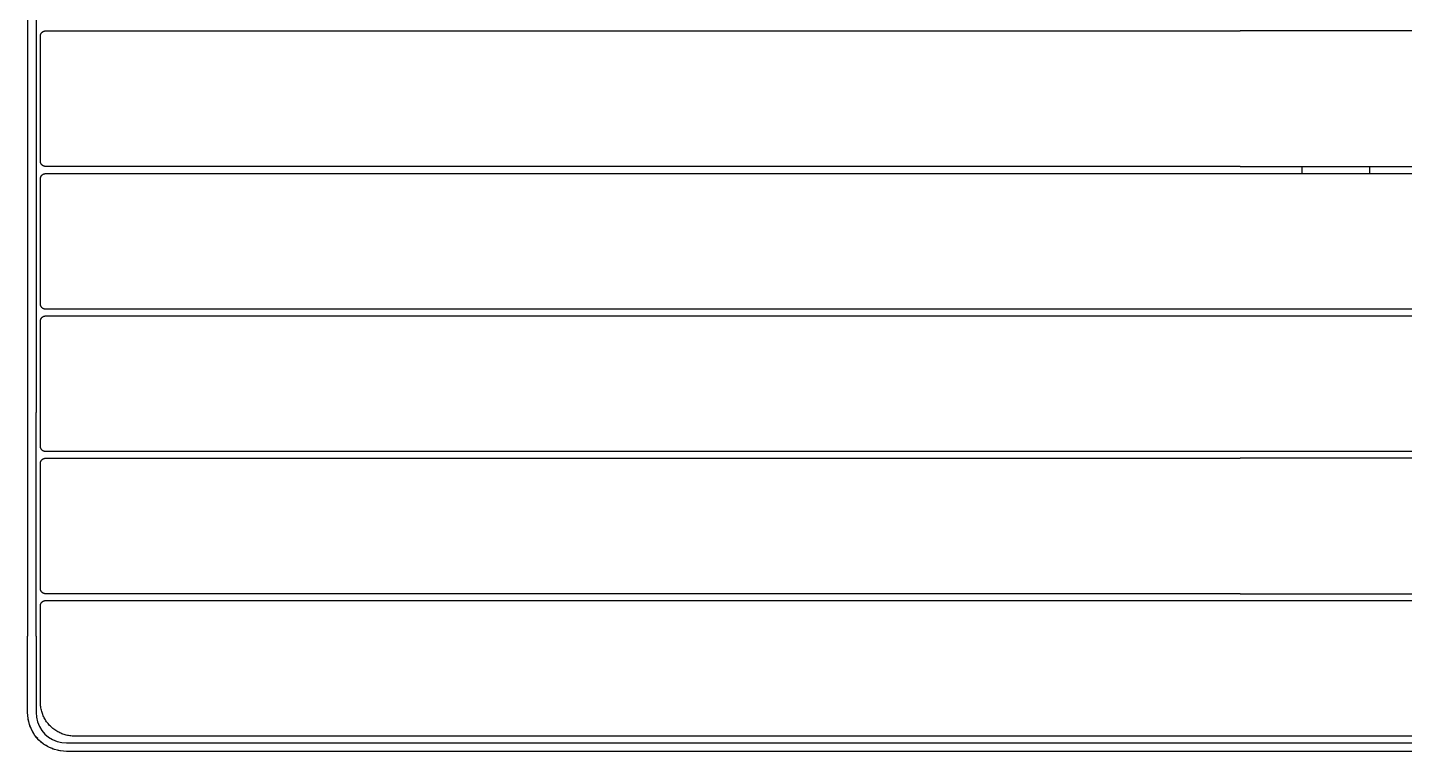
# Model space of a CAD drawing. Header units: millimetres. Extents: x 0 to 5466, y 0 to 3819.
# Drawn here: x 2779 to 3592, y 961 to 1388 of the extents above; entities that cross this region are included whole.
import ezdxf

# ---------------------------------------------------------------- set-up
doc = ezdxf.new("R2010")
doc.units = ezdxf.units.MM
doc.header["$MEASUREMENT"] = 0
doc.layers.add('Utwórz2D linie widoczne', color=7, linetype='Continuous', true_color=0x000000)

msp = doc.modelspace()

# ---------------------------------------------------------------- linework, layer by layer
at = {"layer": 'Utwórz2D linie widoczne'}
for p, q in [((2779.41, 1615.65, 3235.88), (2779.41, 1160.65, 3235.88)), ((2784.41, 1615.65, 3235.88), (2784.41, 1160.65, 3235.88)), ((2787.03, 1383.01, 3235.88), (2787.04, 1383.11, 3235.88)), ((2787.03, 1382.91, 3235.88), (2787.03, 1383.01, 3235.88)), ((2787.03, 1308.91, 3235.88), (2787.03, 1382.91, 3235.88)), ((2787.04, 1383.21, 3235.88), (2787.06, 1383.31, 3235.88)), ((2787.04, 1383.11, 3235.88), (2787.04, 1383.21, 3235.88)), ((2787.06, 1383.31, 3235.88), (2787.07, 1383.42, 3235.88)), ((2787.07, 1383.42, 3235.88), (2787.09, 1383.52, 3235.88)), ((2787.09, 1383.52, 3235.88), (2787.11, 1383.62, 3235.88)), ((2787.11, 1383.62, 3235.88), (2787.14, 1383.72, 3235.88)), ((2787.14, 1383.72, 3235.88), (2787.17, 1383.81, 3235.88)), ((2787.17, 1383.81, 3235.88), (2787.2, 1383.91, 3235.88)), ((2787.2, 1383.91, 3235.88), (2787.24, 1384.01, 3235.88)), ((2787.24, 1384.01, 3235.88), (2787.28, 1384.1, 3235.88)), ((2787.28, 1384.1, 3235.88), (2787.32, 1384.19, 3235.88)), ((2787.32, 1384.19, 3235.88), (2787.36, 1384.29, 3235.88)), ((2787.36, 1384.29, 3235.88), (2787.41, 1384.38, 3235.88)), ((2787.41, 1384.38, 3235.88), (2787.47, 1384.47, 3235.88)), ((2787.47, 1384.47, 3235.88), (2787.52, 1384.55, 3235.88)), ((2787.52, 1384.55, 3235.88), (2787.58, 1384.64, 3235.88)), ((2787.58, 1384.64, 3235.88), (2787.64, 1384.72, 3235.88)), ((2787.64, 1384.72, 3235.88), (2787.7, 1384.8, 3235.88)), ((2787.7, 1384.8, 3235.88), (2787.77, 1384.88, 3235.88)), ((2787.77, 1384.88, 3235.88), (2787.84, 1384.95, 3235.88)), ((2787.84, 1384.95, 3235.88), (2787.91, 1385.03, 3235.88)), ((2787.91, 1385.03, 3235.88), (2787.98, 1385.1, 3235.88)), ((2787.98, 1385.1, 3235.88), (2788.06, 1385.17, 3235.88)), ((2788.06, 1385.17, 3235.88), (2788.14, 1385.23, 3235.88)), ((2788.14, 1385.23, 3235.88), (2788.22, 1385.3, 3235.88)), ((2788.22, 1385.3, 3235.88), (2788.3, 1385.36, 3235.88)), ((2788.3, 1385.36, 3235.88), (2788.38, 1385.41, 3235.88)), ((2788.38, 1385.41, 3235.88), (2788.47, 1385.47, 3235.88)), ((2788.47, 1385.47, 3235.88), (2788.56, 1385.52, 3235.88)), ((2788.56, 1385.52, 3235.88), (2788.65, 1385.57, 3235.88)), ((2788.65, 1385.57, 3235.88), (2788.74, 1385.62, 3235.88)), ((2788.74, 1385.62, 3235.88), (2788.83, 1385.66, 3235.88)), ((2788.83, 1385.66, 3235.88), (2788.93, 1385.7, 3235.88)), ((2788.93, 1385.7, 3235.88), (2789.02, 1385.73, 3235.88)), ((2789.02, 1385.73, 3235.88), (2789.12, 1385.77, 3235.88)), ((2789.12, 1385.77, 3235.88), (2789.22, 1385.8, 3235.88)), ((2789.22, 1385.8, 3235.88), (2789.32, 1385.82, 3235.88)), ((2789.32, 1385.82, 3235.88), (2789.42, 1385.84, 3235.88)), ((2789.42, 1385.84, 3235.88), (2789.52, 1385.86, 3235.88)), ((2789.52, 1385.86, 3235.88), (2789.62, 1385.88, 3235.88)), ((2789.62, 1385.88, 3235.88), (2789.72, 1385.89, 3235.88)), ((2789.72, 1385.89, 3235.88), (2789.82, 1385.9, 3235.88)), ((2789.82, 1385.9, 3235.88), (2789.93, 1385.9, 3235.88)), ((2789.93, 1385.9, 3235.88), (2790.03, 1385.91, 3235.88)), ((2790.03, 1385.91, 3235.88), (3494.98, 1385.91, 3235.88)), ((3608.53, 1385.91, 3235.88), (3494.98, 1385.91, 3235.88)), ((2787.03, 1308.8, 3235.88), (2787.03, 1308.91, 3235.88)), ((2787.04, 1308.7, 3235.88), (2787.03, 1308.8, 3235.88)), ((2787.04, 1308.6, 3235.88), (2787.04, 1308.7, 3235.88)), ((2787.06, 1308.5, 3235.88), (2787.04, 1308.6, 3235.88)), ((2787.07, 1308.4, 3235.88), (2787.06, 1308.5, 3235.88)), ((2787.09, 1308.3, 3235.88), (2787.07, 1308.4, 3235.88)), ((2787.11, 1308.2, 3235.88), (2787.09, 1308.3, 3235.88)), ((2787.14, 1308.1, 3235.88), (2787.11, 1308.2, 3235.88)), ((2787.17, 1308, 3235.88), (2787.14, 1308.1, 3235.88)), ((2787.2, 1307.9, 3235.88), (2787.17, 1308, 3235.88)), ((2787.24, 1307.81, 3235.88), (2787.2, 1307.9, 3235.88)), ((2787.28, 1307.71, 3235.88), (2787.24, 1307.81, 3235.88)), ((2787.32, 1307.62, 3235.88), (2787.28, 1307.71, 3235.88)), ((2787.36, 1307.53, 3235.88), (2787.32, 1307.62, 3235.88)), ((2787.41, 1307.44, 3235.88), (2787.36, 1307.53, 3235.88)), ((2787.36, 1300.05, 3235.88), (2787.41, 1300.14, 3235.88)), ((2787.47, 1307.35, 3235.88), (2787.41, 1307.44, 3235.88)), ((2787.41, 1300.14, 3235.88), (2787.47, 1300.23, 3235.88)), ((2787.52, 1307.26, 3235.88), (2787.47, 1307.35, 3235.88)), ((2787.47, 1300.23, 3235.88), (2787.52, 1300.32, 3235.88)), ((2787.58, 1307.18, 3235.88), (2787.52, 1307.26, 3235.88)), ((2787.52, 1300.32, 3235.88), (2787.58, 1300.4, 3235.88)), ((2787.64, 1307.09, 3235.88), (2787.58, 1307.18, 3235.88)), ((2787.58, 1300.4, 3235.88), (2787.64, 1300.48, 3235.88)), ((2787.7, 1307.01, 3235.88), (2787.64, 1307.09, 3235.88)), ((2787.64, 1300.48, 3235.88), (2787.7, 1300.57, 3235.88)), ((2787.77, 1306.93, 3235.88), (2787.7, 1307.01, 3235.88)), ((2787.7, 1300.57, 3235.88), (2787.77, 1300.64, 3235.88)), ((2787.84, 1306.86, 3235.88), (2787.77, 1306.93, 3235.88)), ((2787.77, 1300.64, 3235.88), (2787.84, 1300.72, 3235.88)), ((2787.91, 1306.79, 3235.88), (2787.84, 1306.86, 3235.88)), ((2787.84, 1300.72, 3235.88), (2787.91, 1300.79, 3235.88)), ((2787.98, 1306.71, 3235.88), (2787.91, 1306.79, 3235.88)), ((2787.91, 1300.79, 3235.88), (2787.98, 1300.86, 3235.88)), ((2788.06, 1306.65, 3235.88), (2787.98, 1306.71, 3235.88)), ((2787.98, 1300.86, 3235.88), (2788.06, 1300.93, 3235.88)), ((2788.14, 1306.58, 3235.88), (2788.06, 1306.65, 3235.88)), ((2788.06, 1300.93, 3235.88), (2788.14, 1301, 3235.88)), ((2788.22, 1306.52, 3235.88), (2788.14, 1306.58, 3235.88)), ((2788.14, 1301, 3235.88), (2788.22, 1301.06, 3235.88)), ((2788.3, 1306.46, 3235.88), (2788.22, 1306.52, 3235.88)), ((2788.22, 1301.06, 3235.88), (2788.3, 1301.12, 3235.88)), ((2788.38, 1306.4, 3235.88), (2788.3, 1306.46, 3235.88)), ((2788.3, 1301.12, 3235.88), (2788.38, 1301.18, 3235.88)), ((2788.47, 1306.34, 3235.88), (2788.38, 1306.4, 3235.88)), ((2788.38, 1301.18, 3235.88), (2788.47, 1301.24, 3235.88)), ((2788.56, 1306.29, 3235.88), (2788.47, 1306.34, 3235.88)), ((2788.47, 1301.24, 3235.88), (2788.56, 1301.29, 3235.88)), ((2788.65, 1306.24, 3235.88), (2788.56, 1306.29, 3235.88)), ((2788.56, 1301.29, 3235.88), (2788.65, 1301.34, 3235.88)), ((2788.74, 1306.2, 3235.88), (2788.65, 1306.24, 3235.88)), ((2788.65, 1301.34, 3235.88), (2788.74, 1301.38, 3235.88)), ((2788.83, 1306.15, 3235.88), (2788.74, 1306.2, 3235.88)), ((2788.74, 1301.38, 3235.88), (2788.83, 1301.42, 3235.88)), ((2788.93, 1306.12, 3235.88), (2788.83, 1306.15, 3235.88)), ((2788.83, 1301.42, 3235.88), (2788.93, 1301.46, 3235.88)), ((2789.02, 1306.08, 3235.88), (2788.93, 1306.12, 3235.88)), ((2788.93, 1301.46, 3235.88), (2789.02, 1301.5, 3235.88)), ((2789.12, 1306.05, 3235.88), (2789.02, 1306.08, 3235.88)), ((2789.02, 1301.5, 3235.88), (2789.12, 1301.53, 3235.88)), ((2789.22, 1306.02, 3235.88), (2789.12, 1306.05, 3235.88)), ((2789.12, 1301.53, 3235.88), (2789.22, 1301.56, 3235.88)), ((2789.32, 1305.99, 3235.88), (2789.22, 1306.02, 3235.88)), ((2789.22, 1301.56, 3235.88), (2789.32, 1301.59, 3235.88)), ((2789.42, 1305.97, 3235.88), (2789.32, 1305.99, 3235.88)), ((2789.32, 1301.59, 3235.88), (2789.42, 1301.61, 3235.88)), ((2789.52, 1305.95, 3235.88), (2789.42, 1305.97, 3235.88)), ((2789.42, 1301.61, 3235.88), (2789.52, 1301.63, 3235.88)), ((2789.62, 1305.93, 3235.88), (2789.52, 1305.95, 3235.88)), ((2789.52, 1301.63, 3235.88), (2789.62, 1301.64, 3235.88)), ((2789.72, 1305.92, 3235.88), (2789.62, 1305.93, 3235.88)), ((2789.62, 1301.64, 3235.88), (2789.72, 1301.66, 3235.88)), ((2789.82, 1305.91, 3235.88), (2789.72, 1305.92, 3235.88)), ((2789.72, 1301.66, 3235.88), (2789.82, 1301.66, 3235.88)), ((2789.93, 1305.91, 3235.88), (2789.82, 1305.91, 3235.88)), ((2789.82, 1301.66, 3235.88), (2789.93, 1301.67, 3235.88)), ((2790.03, 1305.91, 3235.88), (2789.93, 1305.91, 3235.88)), ((2789.93, 1301.67, 3235.88), (2790.03, 1301.67, 3235.88)), ((3494.98, 1305.91, 3235.88), (2790.03, 1305.91, 3235.88)), ((2790.03, 1301.67, 3235.88), (3494.98, 1301.67, 3235.88)), ((3494.98, 1305.91, 3235.88), (3608.53, 1305.91, 3235.88)), ((3494.98, 1301.67, 3235.88), (3608.53, 1301.67, 3235.88)), ((3531.41, 1305.91, 3235.88), (3531.41, 1301.67, 3235.88)), ((3571.41, 1305.91, 3235.88), (3571.41, 1301.67, 3235.88)), ((2787.03, 1298.77, 3235.88), (2787.04, 1298.88, 3235.88)), ((2787.03, 1298.67, 3235.88), (2787.03, 1298.77, 3235.88)), ((2787.03, 1224.67, 3235.88), (2787.03, 1298.67, 3235.88)), ((2787.04, 1298.98, 3235.88), (2787.06, 1299.08, 3235.88)), ((2787.04, 1298.88, 3235.88), (2787.04, 1298.98, 3235.88)), ((2787.06, 1299.08, 3235.88), (2787.07, 1299.18, 3235.88)), ((2787.07, 1299.18, 3235.88), (2787.09, 1299.28, 3235.88)), ((2787.09, 1299.28, 3235.88), (2787.11, 1299.38, 3235.88)), ((2787.11, 1299.38, 3235.88), (2787.14, 1299.48, 3235.88)), ((2787.14, 1299.48, 3235.88), (2787.17, 1299.58, 3235.88)), ((2787.17, 1299.58, 3235.88), (2787.2, 1299.68, 3235.88)), ((2787.2, 1299.68, 3235.88), (2787.24, 1299.77, 3235.88)), ((2787.24, 1299.77, 3235.88), (2787.28, 1299.87, 3235.88)), ((2787.28, 1299.87, 3235.88), (2787.32, 1299.96, 3235.88)), ((2787.32, 1299.96, 3235.88), (2787.36, 1300.05, 3235.88)), ((2787.03, 1224.57, 3235.88), (2787.03, 1224.67, 3235.88)), ((2787.04, 1224.47, 3235.88), (2787.03, 1224.57, 3235.88)), ((2787.04, 1224.36, 3235.88), (2787.04, 1224.47, 3235.88)), ((2787.06, 1224.26, 3235.88), (2787.04, 1224.36, 3235.88)), ((2787.07, 1224.16, 3235.88), (2787.06, 1224.26, 3235.88)), ((2787.09, 1224.06, 3235.88), (2787.07, 1224.16, 3235.88)), ((2787.11, 1223.96, 3235.88), (2787.09, 1224.06, 3235.88)), ((2787.14, 1223.86, 3235.88), (2787.11, 1223.96, 3235.88)), ((2787.17, 1223.76, 3235.88), (2787.14, 1223.86, 3235.88)), ((2787.2, 1223.67, 3235.88), (2787.17, 1223.76, 3235.88)), ((2787.24, 1223.57, 3235.88), (2787.2, 1223.67, 3235.88)), ((2787.28, 1223.48, 3235.88), (2787.24, 1223.57, 3235.88)), ((2787.32, 1223.38, 3235.88), (2787.28, 1223.48, 3235.88)), ((2787.36, 1223.29, 3235.88), (2787.32, 1223.38, 3235.88)), ((2787.41, 1223.2, 3235.88), (2787.36, 1223.29, 3235.88)), ((2787.47, 1223.11, 3235.88), (2787.41, 1223.2, 3235.88)), ((2787.52, 1223.03, 3235.88), (2787.47, 1223.11, 3235.88)), ((2787.58, 1222.94, 3235.88), (2787.52, 1223.03, 3235.88)), ((2787.64, 1222.86, 3235.88), (2787.58, 1222.94, 3235.88)), ((2787.7, 1222.78, 3235.88), (2787.64, 1222.86, 3235.88)), ((2787.77, 1222.7, 3235.88), (2787.7, 1222.78, 3235.88)), ((2787.84, 1222.62, 3235.88), (2787.77, 1222.7, 3235.88)), ((2787.91, 1222.55, 3235.88), (2787.84, 1222.62, 3235.88)), ((2787.98, 1222.48, 3235.88), (2787.91, 1222.55, 3235.88)), ((2788.06, 1222.41, 3235.88), (2787.98, 1222.48, 3235.88)), ((2788.14, 1222.34, 3235.88), (2788.06, 1222.41, 3235.88)), ((2788.22, 1222.28, 3235.88), (2788.14, 1222.34, 3235.88)), ((2788.3, 1222.22, 3235.88), (2788.22, 1222.28, 3235.88)), ((2788.38, 1222.16, 3235.88), (2788.3, 1222.22, 3235.88)), ((2788.47, 1222.11, 3235.88), (2788.38, 1222.16, 3235.88)), ((2788.56, 1222.06, 3235.88), (2788.47, 1222.11, 3235.88)), ((2788.65, 1222.01, 3235.88), (2788.56, 1222.06, 3235.88)), ((2788.74, 1221.96, 3235.88), (2788.65, 1222.01, 3235.88)), ((2788.83, 1221.92, 3235.88), (2788.74, 1221.96, 3235.88)), ((2788.93, 1221.88, 3235.88), (2788.83, 1221.92, 3235.88)), ((2789.02, 1221.84, 3235.88), (2788.93, 1221.88, 3235.88)), ((2789.12, 1221.81, 3235.88), (2789.02, 1221.84, 3235.88)), ((2789.22, 1221.78, 3235.88), (2789.12, 1221.81, 3235.88)), ((2789.32, 1221.76, 3235.88), (2789.22, 1221.78, 3235.88)), ((2789.42, 1221.73, 3235.88), (2789.32, 1221.76, 3235.88)), ((2789.52, 1221.72, 3235.88), (2789.42, 1221.73, 3235.88)), ((2789.62, 1221.7, 3235.88), (2789.52, 1221.72, 3235.88)), ((2789.72, 1221.69, 3235.88), (2789.62, 1221.7, 3235.88)), ((2789.82, 1221.68, 3235.88), (2789.72, 1221.69, 3235.88)), ((2789.93, 1221.67, 3235.88), (2789.82, 1221.68, 3235.88)), ((2790.03, 1221.67, 3235.88), (2789.93, 1221.67, 3235.88)), ((3494.98, 1221.67, 3235.88), (2790.03, 1221.67, 3235.88)), ((3608.53, 1221.67, 3235.88), (3494.98, 1221.67, 3235.88)), ((2787.03, 1214.77, 3235.88), (2787.04, 1214.88, 3235.88)), ((2787.03, 1214.67, 3235.88), (2787.03, 1214.77, 3235.88)), ((2787.03, 1140.67, 3235.88), (2787.03, 1214.67, 3235.88)), ((2787.04, 1214.98, 3235.88), (2787.06, 1215.08, 3235.88)), ((2787.04, 1214.88, 3235.88), (2787.04, 1214.98, 3235.88)), ((2787.06, 1215.08, 3235.88), (2787.07, 1215.18, 3235.88)), ((2787.07, 1215.18, 3235.88), (2787.09, 1215.28, 3235.88)), ((2787.09, 1215.28, 3235.88), (2787.11, 1215.38, 3235.88)), ((2787.11, 1215.38, 3235.88), (2787.14, 1215.48, 3235.88)), ((2787.14, 1215.48, 3235.88), (2787.17, 1215.58, 3235.88)), ((2787.17, 1215.58, 3235.88), (2787.2, 1215.68, 3235.88)), ((2787.2, 1215.68, 3235.88), (2787.24, 1215.77, 3235.88)), ((2787.24, 1215.77, 3235.88), (2787.28, 1215.87, 3235.88)), ((2787.28, 1215.87, 3235.88), (2787.32, 1215.96, 3235.88)), ((2787.32, 1215.96, 3235.88), (2787.36, 1216.05, 3235.88)), ((2787.36, 1216.05, 3235.88), (2787.41, 1216.14, 3235.88)), ((2787.41, 1216.14, 3235.88), (2787.47, 1216.23, 3235.88)), ((2787.47, 1216.23, 3235.88), (2787.52, 1216.32, 3235.88)), ((2787.52, 1216.32, 3235.88), (2787.58, 1216.4, 3235.88)), ((2787.58, 1216.4, 3235.88), (2787.64, 1216.48, 3235.88)), ((2787.64, 1216.48, 3235.88), (2787.7, 1216.57, 3235.88)), ((2787.7, 1216.57, 3235.88), (2787.77, 1216.64, 3235.88)), ((2787.77, 1216.64, 3235.88), (2787.84, 1216.72, 3235.88)), ((2787.84, 1216.72, 3235.88), (2787.91, 1216.79, 3235.88)), ((2787.91, 1216.79, 3235.88), (2787.98, 1216.86, 3235.88)), ((2787.98, 1216.86, 3235.88), (2788.06, 1216.93, 3235.88)), ((2788.06, 1216.93, 3235.88), (2788.14, 1217, 3235.88)), ((2788.14, 1217, 3235.88), (2788.22, 1217.06, 3235.88)), ((2788.22, 1217.06, 3235.88), (2788.3, 1217.12, 3235.88)), ((2788.3, 1217.12, 3235.88), (2788.38, 1217.18, 3235.88)), ((2788.38, 1217.18, 3235.88), (2788.47, 1217.24, 3235.88)), ((2788.47, 1217.24, 3235.88), (2788.56, 1217.29, 3235.88)), ((2788.56, 1217.29, 3235.88), (2788.65, 1217.34, 3235.88)), ((2788.65, 1217.34, 3235.88), (2788.74, 1217.38, 3235.88)), ((2788.74, 1217.38, 3235.88), (2788.83, 1217.42, 3235.88)), ((2788.83, 1217.42, 3235.88), (2788.93, 1217.46, 3235.88)), ((2788.93, 1217.46, 3235.88), (2789.02, 1217.5, 3235.88)), ((2789.02, 1217.5, 3235.88), (2789.12, 1217.53, 3235.88)), ((2789.12, 1217.53, 3235.88), (2789.22, 1217.56, 3235.88)), ((2789.22, 1217.56, 3235.88), (2789.32, 1217.59, 3235.88)), ((2789.32, 1217.59, 3235.88), (2789.42, 1217.61, 3235.88)), ((2789.42, 1217.61, 3235.88), (2789.52, 1217.63, 3235.88)), ((2789.52, 1217.63, 3235.88), (2789.62, 1217.64, 3235.88)), ((2789.62, 1217.64, 3235.88), (2789.72, 1217.66, 3235.88)), ((2789.72, 1217.66, 3235.88), (2789.82, 1217.66, 3235.88)), ((2789.82, 1217.66, 3235.88), (2789.93, 1217.67, 3235.88)), ((2789.93, 1217.67, 3235.88), (2790.03, 1217.67, 3235.88)), ((2790.03, 1217.67, 3235.88), (3494.98, 1217.67, 3235.88)), ((3494.98, 1217.67, 3235.88), (3608.53, 1217.67, 3235.88)), ((2779.41, 1160.65, 3235.88), (2779.41, 1028.65, 3235.88)), ((2784.41, 1028.65, 3235.88), (2784.41, 1160.65, 3235.88)), ((2787.03, 1140.57, 3235.88), (2787.03, 1140.67, 3235.88)), ((2787.04, 1140.47, 3235.88), (2787.03, 1140.57, 3235.88)), ((2787.04, 1140.36, 3235.88), (2787.04, 1140.47, 3235.88)), ((2787.06, 1140.26, 3235.88), (2787.04, 1140.36, 3235.88)), ((2787.07, 1140.16, 3235.88), (2787.06, 1140.26, 3235.88)), ((2787.09, 1140.06, 3235.88), (2787.07, 1140.16, 3235.88)), ((2787.11, 1139.96, 3235.88), (2787.09, 1140.06, 3235.88)), ((2787.14, 1139.86, 3235.88), (2787.11, 1139.96, 3235.88)), ((2787.17, 1139.76, 3235.88), (2787.14, 1139.86, 3235.88)), ((2787.2, 1139.67, 3235.88), (2787.17, 1139.76, 3235.88)), ((2787.24, 1139.57, 3235.88), (2787.2, 1139.67, 3235.88)), ((2787.28, 1139.48, 3235.88), (2787.24, 1139.57, 3235.88)), ((2787.32, 1139.38, 3235.88), (2787.28, 1139.48, 3235.88)), ((2787.36, 1139.29, 3235.88), (2787.32, 1139.38, 3235.88)), ((2787.41, 1139.2, 3235.88), (2787.36, 1139.29, 3235.88)), ((2787.47, 1139.11, 3235.88), (2787.41, 1139.2, 3235.88)), ((2787.52, 1139.03, 3235.88), (2787.47, 1139.11, 3235.88)), ((2787.58, 1138.94, 3235.88), (2787.52, 1139.03, 3235.88)), ((2787.64, 1138.86, 3235.88), (2787.58, 1138.94, 3235.88)), ((2787.7, 1138.78, 3235.88), (2787.64, 1138.86, 3235.88)), ((2787.77, 1138.7, 3235.88), (2787.7, 1138.78, 3235.88)), ((2787.84, 1138.62, 3235.88), (2787.77, 1138.7, 3235.88)), ((2787.91, 1138.55, 3235.88), (2787.84, 1138.62, 3235.88)), ((2787.98, 1138.48, 3235.88), (2787.91, 1138.55, 3235.88)), ((2788.06, 1138.41, 3235.88), (2787.98, 1138.48, 3235.88)), ((2788.14, 1138.34, 3235.88), (2788.06, 1138.41, 3235.88)), ((2788.22, 1138.28, 3235.88), (2788.14, 1138.34, 3235.88)), ((2788.3, 1138.22, 3235.88), (2788.22, 1138.28, 3235.88)), ((2788.38, 1138.16, 3235.88), (2788.3, 1138.22, 3235.88)), ((2788.47, 1138.11, 3235.88), (2788.38, 1138.16, 3235.88)), ((2788.56, 1138.06, 3235.88), (2788.47, 1138.11, 3235.88)), ((2788.65, 1138.01, 3235.88), (2788.56, 1138.06, 3235.88)), ((2788.74, 1137.96, 3235.88), (2788.65, 1138.01, 3235.88)), ((2788.83, 1137.92, 3235.88), (2788.74, 1137.96, 3235.88)), ((2788.93, 1137.88, 3235.88), (2788.83, 1137.92, 3235.88)), ((2789.02, 1137.84, 3235.88), (2788.93, 1137.88, 3235.88)), ((2789.12, 1137.81, 3235.88), (2789.02, 1137.84, 3235.88)), ((2789.22, 1137.78, 3235.88), (2789.12, 1137.81, 3235.88)), ((2789.32, 1137.76, 3235.88), (2789.22, 1137.78, 3235.88)), ((2789.42, 1137.73, 3235.88), (2789.32, 1137.76, 3235.88)), ((2789.52, 1137.72, 3235.88), (2789.42, 1137.73, 3235.88)), ((2789.62, 1137.7, 3235.88), (2789.52, 1137.72, 3235.88)), ((2789.72, 1137.69, 3235.88), (2789.62, 1137.7, 3235.88)), ((2789.82, 1137.68, 3235.88), (2789.72, 1137.69, 3235.88)), ((2789.93, 1137.67, 3235.88), (2789.82, 1137.68, 3235.88)), ((2790.03, 1137.67, 3235.88), (2789.93, 1137.67, 3235.88)), ((3494.98, 1137.67, 3235.88), (2790.03, 1137.67, 3235.88)), ((3608.53, 1137.67, 3235.88), (3494.98, 1137.67, 3235.88)), ((2787.03, 1130.81, 3235.88), (2787.04, 1130.91, 3235.88)), ((2787.03, 1130.71, 3235.88), (2787.03, 1130.81, 3235.88)), ((2787.03, 1056.71, 3235.88), (2787.03, 1130.71, 3235.88)), ((2787.04, 1131.01, 3235.88), (2787.06, 1131.12, 3235.88)), ((2787.04, 1130.91, 3235.88), (2787.04, 1131.01, 3235.88)), ((2787.06, 1131.12, 3235.88), (2787.07, 1131.22, 3235.88)), ((2787.07, 1131.22, 3235.88), (2787.09, 1131.32, 3235.88)), ((2787.09, 1131.32, 3235.88), (2787.11, 1131.42, 3235.88)), ((2787.11, 1131.42, 3235.88), (2787.14, 1131.52, 3235.88)), ((2787.14, 1131.52, 3235.88), (2787.17, 1131.61, 3235.88)), ((2787.17, 1131.61, 3235.88), (2787.2, 1131.71, 3235.88)), ((2787.2, 1131.71, 3235.88), (2787.24, 1131.81, 3235.88)), ((2787.24, 1131.81, 3235.88), (2787.28, 1131.9, 3235.88)), ((2787.28, 1131.9, 3235.88), (2787.32, 1132, 3235.88)), ((2787.32, 1132, 3235.88), (2787.36, 1132.09, 3235.88)), ((2787.36, 1132.09, 3235.88), (2787.41, 1132.18, 3235.88)), ((2787.41, 1132.18, 3235.88), (2787.47, 1132.27, 3235.88)), ((2787.47, 1132.27, 3235.88), (2787.52, 1132.35, 3235.88)), ((2787.52, 1132.35, 3235.88), (2787.58, 1132.44, 3235.88)), ((2787.58, 1132.44, 3235.88), (2787.64, 1132.52, 3235.88)), ((2787.64, 1132.52, 3235.88), (2787.7, 1132.6, 3235.88)), ((2787.7, 1132.6, 3235.88), (2787.77, 1132.68, 3235.88)), ((2787.77, 1132.68, 3235.88), (2787.84, 1132.76, 3235.88)), ((2787.84, 1132.76, 3235.88), (2787.91, 1132.83, 3235.88)), ((2787.91, 1132.83, 3235.88), (2787.98, 1132.9, 3235.88)), ((2787.98, 1132.9, 3235.88), (2788.06, 1132.97, 3235.88)), ((2788.06, 1132.97, 3235.88), (2788.14, 1133.03, 3235.88)), ((2788.14, 1133.03, 3235.88), (2788.22, 1133.1, 3235.88)), ((2788.22, 1133.1, 3235.88), (2788.3, 1133.16, 3235.88)), ((2788.3, 1133.16, 3235.88), (2788.38, 1133.22, 3235.88)), ((2788.38, 1133.22, 3235.88), (2788.47, 1133.27, 3235.88)), ((2788.47, 1133.27, 3235.88), (2788.56, 1133.32, 3235.88)), ((2788.56, 1133.32, 3235.88), (2788.65, 1133.37, 3235.88)), ((2788.65, 1133.37, 3235.88), (2788.74, 1133.42, 3235.88)), ((2788.74, 1133.42, 3235.88), (2788.83, 1133.46, 3235.88)), ((2788.83, 1133.46, 3235.88), (2788.93, 1133.5, 3235.88)), ((2788.93, 1133.5, 3235.88), (2789.02, 1133.53, 3235.88)), ((2789.02, 1133.53, 3235.88), (2789.12, 1133.57, 3235.88)), ((2789.12, 1133.57, 3235.88), (2789.22, 1133.6, 3235.88)), ((2789.22, 1133.6, 3235.88), (2789.32, 1133.62, 3235.88)), ((2789.32, 1133.62, 3235.88), (2789.42, 1133.64, 3235.88)), ((2789.42, 1133.64, 3235.88), (2789.52, 1133.66, 3235.88)), ((2789.52, 1133.66, 3235.88), (2789.62, 1133.68, 3235.88)), ((2789.62, 1133.68, 3235.88), (2789.72, 1133.69, 3235.88)), ((2789.72, 1133.69, 3235.88), (2789.82, 1133.7, 3235.88)), ((2789.82, 1133.7, 3235.88), (2789.93, 1133.71, 3235.88)), ((2789.93, 1133.71, 3235.88), (2790.03, 1133.71, 3235.88)), ((2790.03, 1133.71, 3235.88), (3494.98, 1133.71, 3235.88)), ((3608.53, 1133.71, 3235.88), (3494.98, 1133.71, 3235.88)), ((2787.03, 1056.6, 3235.88), (2787.03, 1056.71, 3235.88)), ((2787.04, 1056.5, 3235.88), (2787.03, 1056.6, 3235.88)), ((2787.04, 1056.4, 3235.88), (2787.04, 1056.5, 3235.88)), ((2787.06, 1056.3, 3235.88), (2787.04, 1056.4, 3235.88)), ((2787.07, 1056.2, 3235.88), (2787.06, 1056.3, 3235.88)), ((2787.09, 1056.1, 3235.88), (2787.07, 1056.2, 3235.88)), ((2787.11, 1056, 3235.88), (2787.09, 1056.1, 3235.88)), ((2787.14, 1055.9, 3235.88), (2787.11, 1056, 3235.88)), ((2787.17, 1055.8, 3235.88), (2787.14, 1055.9, 3235.88)), ((2787.2, 1055.7, 3235.88), (2787.17, 1055.8, 3235.88)), ((2787.24, 1055.61, 3235.88), (2787.2, 1055.7, 3235.88)), ((2787.28, 1055.51, 3235.88), (2787.24, 1055.61, 3235.88)), ((2787.32, 1055.42, 3235.88), (2787.28, 1055.51, 3235.88)), ((2787.36, 1055.33, 3235.88), (2787.32, 1055.42, 3235.88)), ((2787.41, 1055.24, 3235.88), (2787.36, 1055.33, 3235.88)), ((2787.47, 1055.15, 3235.88), (2787.41, 1055.24, 3235.88)), ((2787.41, 1048.18, 3235.88), (2787.47, 1048.27, 3235.88)), ((2787.52, 1055.06, 3235.88), (2787.47, 1055.15, 3235.88)), ((2787.47, 1048.27, 3235.88), (2787.52, 1048.35, 3235.88)), ((2787.58, 1054.98, 3235.88), (2787.52, 1055.06, 3235.88)), ((2787.52, 1048.35, 3235.88), (2787.58, 1048.44, 3235.88)), ((2787.64, 1054.89, 3235.88), (2787.58, 1054.98, 3235.88)), ((2787.58, 1048.44, 3235.88), (2787.64, 1048.52, 3235.88)), ((2787.7, 1054.81, 3235.88), (2787.64, 1054.89, 3235.88)), ((2787.64, 1048.52, 3235.88), (2787.7, 1048.6, 3235.88)), ((2787.77, 1054.74, 3235.88), (2787.7, 1054.81, 3235.88)), ((2787.7, 1048.6, 3235.88), (2787.77, 1048.68, 3235.88)), ((2787.84, 1054.66, 3235.88), (2787.77, 1054.74, 3235.88)), ((2787.77, 1048.68, 3235.88), (2787.84, 1048.76, 3235.88)), ((2787.91, 1054.59, 3235.88), (2787.84, 1054.66, 3235.88)), ((2787.84, 1048.76, 3235.88), (2787.91, 1048.83, 3235.88)), ((2787.98, 1054.51, 3235.88), (2787.91, 1054.59, 3235.88)), ((2787.91, 1048.83, 3235.88), (2787.98, 1048.9, 3235.88)), ((2788.06, 1054.45, 3235.88), (2787.98, 1054.51, 3235.88)), ((2787.98, 1048.9, 3235.88), (2788.06, 1048.97, 3235.88)), ((2788.14, 1054.38, 3235.88), (2788.06, 1054.45, 3235.88)), ((2788.06, 1048.97, 3235.88), (2788.14, 1049.03, 3235.88)), ((2788.22, 1054.32, 3235.88), (2788.14, 1054.38, 3235.88)), ((2788.14, 1049.03, 3235.88), (2788.22, 1049.1, 3235.88)), ((2788.3, 1054.26, 3235.88), (2788.22, 1054.32, 3235.88)), ((2788.22, 1049.1, 3235.88), (2788.3, 1049.16, 3235.88)), ((2788.38, 1054.2, 3235.88), (2788.3, 1054.26, 3235.88)), ((2788.3, 1049.16, 3235.88), (2788.38, 1049.22, 3235.88)), ((2788.47, 1054.14, 3235.88), (2788.38, 1054.2, 3235.88)), ((2788.38, 1049.22, 3235.88), (2788.47, 1049.27, 3235.88)), ((2788.56, 1054.09, 3235.88), (2788.47, 1054.14, 3235.88)), ((2788.47, 1049.27, 3235.88), (2788.56, 1049.32, 3235.88)), ((2788.65, 1054.04, 3235.88), (2788.56, 1054.09, 3235.88)), ((2788.56, 1049.32, 3235.88), (2788.65, 1049.37, 3235.88)), ((2788.74, 1054, 3235.88), (2788.65, 1054.04, 3235.88)), ((2788.65, 1049.37, 3235.88), (2788.74, 1049.42, 3235.88)), ((2788.83, 1053.96, 3235.88), (2788.74, 1054, 3235.88)), ((2788.74, 1049.42, 3235.88), (2788.83, 1049.46, 3235.88)), ((2788.93, 1053.92, 3235.88), (2788.83, 1053.96, 3235.88)), ((2788.83, 1049.46, 3235.88), (2788.93, 1049.5, 3235.88)), ((2789.02, 1053.88, 3235.88), (2788.93, 1053.92, 3235.88)), ((2788.93, 1049.5, 3235.88), (2789.02, 1049.53, 3235.88)), ((2789.12, 1053.85, 3235.88), (2789.02, 1053.88, 3235.88)), ((2789.02, 1049.53, 3235.88), (2789.12, 1049.57, 3235.88)), ((2789.22, 1053.82, 3235.88), (2789.12, 1053.85, 3235.88)), ((2789.12, 1049.57, 3235.88), (2789.22, 1049.6, 3235.88)), ((2789.32, 1053.79, 3235.88), (2789.22, 1053.82, 3235.88)), ((2789.22, 1049.6, 3235.88), (2789.32, 1049.62, 3235.88)), ((2789.42, 1053.77, 3235.88), (2789.32, 1053.79, 3235.88)), ((2789.32, 1049.62, 3235.88), (2789.42, 1049.64, 3235.88)), ((2789.52, 1053.75, 3235.88), (2789.42, 1053.77, 3235.88)), ((2789.42, 1049.64, 3235.88), (2789.52, 1049.66, 3235.88)), ((2789.62, 1053.74, 3235.88), (2789.52, 1053.75, 3235.88)), ((2789.52, 1049.66, 3235.88), (2789.62, 1049.68, 3235.88)), ((2789.72, 1053.72, 3235.88), (2789.62, 1053.74, 3235.88)), ((2789.62, 1049.68, 3235.88), (2789.72, 1049.69, 3235.88)), ((2789.82, 1053.71, 3235.88), (2789.72, 1053.72, 3235.88)), ((2789.72, 1049.69, 3235.88), (2789.82, 1049.7, 3235.88)), ((2789.93, 1053.71, 3235.88), (2789.82, 1053.71, 3235.88)), ((2789.82, 1049.7, 3235.88), (2789.93, 1049.71, 3235.88)), ((2790.03, 1053.71, 3235.88), (2789.93, 1053.71, 3235.88)), ((2789.93, 1049.71, 3235.88), (2790.03, 1049.71, 3235.88)), ((3494.98, 1053.71, 3235.88), (2790.03, 1053.71, 3235.88)), ((2790.03, 1049.71, 3235.88), (3494.98, 1049.71, 3235.88)), ((3494.98, 1053.71, 3235.88), (3608.53, 1053.71, 3235.88)), ((3494.98, 1049.71, 3235.88), (3608.53, 1049.71, 3235.88)), ((2787.03, 1046.81, 3235.88), (2787.04, 1046.91, 3235.88)), ((2787.03, 1046.71, 3235.88), (2787.03, 1046.81, 3235.88)), ((2787.03, 989.71, 3235.88), (2787.03, 1046.71, 3235.88)), ((2787.04, 1047.01, 3235.88), (2787.06, 1047.12, 3235.88)), ((2787.04, 1046.91, 3235.88), (2787.04, 1047.01, 3235.88)), ((2787.06, 1047.12, 3235.88), (2787.07, 1047.22, 3235.88)), ((2787.07, 1047.22, 3235.88), (2787.09, 1047.32, 3235.88)), ((2787.09, 1047.32, 3235.88), (2787.11, 1047.42, 3235.88)), ((2787.11, 1047.42, 3235.88), (2787.14, 1047.52, 3235.88)), ((2787.14, 1047.52, 3235.88), (2787.17, 1047.61, 3235.88)), ((2787.17, 1047.61, 3235.88), (2787.2, 1047.71, 3235.88)), ((2787.2, 1047.71, 3235.88), (2787.24, 1047.81, 3235.88)), ((2787.24, 1047.81, 3235.88), (2787.28, 1047.9, 3235.88)), ((2787.28, 1047.9, 3235.88), (2787.32, 1048, 3235.88)), ((2787.32, 1048, 3235.88), (2787.36, 1048.09, 3235.88)), ((2787.36, 1048.09, 3235.88), (2787.41, 1048.18, 3235.88)), ((2779.41, 983.65, 3235.88), (2779.41, 1028.65, 3235.88)), ((2784.41, 1028.65, 3235.88), (2784.41, 983.65, 3235.88)), ((2779.69, 980.05, 3235.88), (2779.41, 983.65, 3235.88)), ((2784.41, 983.65, 3235.88), (2784.63, 980.83, 3235.88)), ((2787.04, 989.02, 3235.88), (2787.03, 989.71, 3235.88)), ((2787.08, 988.34, 3235.88), (2787.04, 989.02, 3235.88)), ((2787.13, 987.66, 3235.88), (2787.08, 988.34, 3235.88)), ((2787.21, 986.98, 3235.88), (2787.13, 987.66, 3235.88)), ((2787.32, 986.31, 3235.88), (2787.21, 986.98, 3235.88)), ((2787.45, 985.64, 3235.88), (2787.32, 986.31, 3235.88)), ((2787.6, 984.97, 3235.88), (2787.45, 985.64, 3235.88)), ((2787.77, 984.31, 3235.88), (2787.6, 984.97, 3235.88)), ((2787.97, 983.66, 3235.88), (2787.77, 984.31, 3235.88)), ((2788.18, 983.01, 3235.88), (2787.97, 983.66, 3235.88)), ((2780.53, 976.54, 3235.88), (2779.69, 980.05, 3235.88)), ((2779.76, 979.65, 3235.88), (2779.74, 979.84, 3235.88)), ((2780.03, 978.62, 3235.88), (2779.76, 979.65, 3235.88)), ((2781.91, 973.2, 3235.88), (2780.53, 976.54, 3235.88)), ((2780.79, 975.78, 3235.88), (2780.7, 976.14, 3235.88)), ((2781.27, 974.76, 3235.88), (2780.79, 975.78, 3235.88)), ((2784.63, 980.83, 3235.88), (2785.29, 978.08, 3235.88)), ((2785.29, 978.08, 3235.88), (2786.37, 975.47, 3235.88)), ((2786.37, 975.47, 3235.88), (2787.84, 973.07, 3235.88)), ((2788.42, 982.37, 3235.88), (2788.18, 983.01, 3235.88)), ((2788.68, 981.74, 3235.88), (2788.42, 982.37, 3235.88)), ((2788.97, 981.12, 3235.88), (2788.68, 981.74, 3235.88)), ((2789.27, 980.51, 3235.88), (2788.97, 981.12, 3235.88)), ((2789.6, 979.91, 3235.88), (2789.27, 980.51, 3235.88)), ((2789.94, 979.32, 3235.88), (2789.6, 979.91, 3235.88)), ((2790.3, 978.74, 3235.88), (2789.94, 979.32, 3235.88)), ((2790.69, 978.17, 3235.88), (2790.3, 978.74, 3235.88)), ((2791.09, 977.62, 3235.88), (2790.69, 978.17, 3235.88)), ((2791.51, 977.09, 3235.88), (2791.09, 977.62, 3235.88)), ((2791.95, 976.56, 3235.88), (2791.51, 977.09, 3235.88)), ((2792.41, 976.06, 3235.88), (2791.95, 976.56, 3235.88)), ((2792.89, 975.57, 3235.88), (2792.41, 976.06, 3235.88)), ((2793.38, 975.09, 3235.88), (2792.89, 975.57, 3235.88)), ((2783.8, 970.13, 3235.88), (2781.91, 973.2, 3235.88)), ((2782.49, 972.15, 3235.88), (2782.25, 972.65, 3235.88)), ((2783.08, 971.3, 3235.88), (2782.49, 972.15, 3235.88)), ((2786.14, 967.38, 3235.88), (2783.8, 970.13, 3235.88)), ((2784.79, 968.86, 3235.88), (2784.37, 969.46, 3235.88)), ((2785.42, 968.23, 3235.88), (2784.79, 968.86, 3235.88)), ((2788.89, 965.04, 3235.88), (2786.14, 967.38, 3235.88)), ((2787.84, 973.07, 3235.88), (2789.68, 970.92, 3235.88)), ((2789.68, 970.92, 3235.88), (2791.83, 969.08, 3235.88)), ((2791.83, 969.08, 3235.88), (2794.23, 967.61, 3235.88)), ((2793.88, 974.63, 3235.88), (2793.38, 975.09, 3235.88)), ((2794.41, 974.19, 3235.88), (2793.88, 974.63, 3235.88)), ((2794.23, 967.61, 3235.88), (2796.84, 966.53, 3235.88)), ((2794.94, 973.77, 3235.88), (2794.41, 974.19, 3235.88)), ((2795.49, 973.37, 3235.88), (2794.94, 973.77, 3235.88)), ((2796.06, 972.98, 3235.88), (2795.49, 973.37, 3235.88)), ((2796.64, 972.62, 3235.88), (2796.06, 972.98, 3235.88)), ((2797.23, 972.27, 3235.88), (2796.64, 972.62, 3235.88)), ((2797.83, 971.95, 3235.88), (2797.23, 972.27, 3235.88)), ((2798.44, 971.65, 3235.88), (2797.83, 971.95, 3235.88)), ((2799.06, 971.36, 3235.88), (2798.44, 971.65, 3235.88)), ((2799.69, 971.1, 3235.88), (2799.06, 971.36, 3235.88)), ((2800.33, 970.86, 3235.88), (2799.69, 971.1, 3235.88)), ((2800.98, 970.64, 3235.88), (2800.33, 970.86, 3235.88)), ((2801.63, 970.45, 3235.88), (2800.98, 970.64, 3235.88)), ((2802.29, 970.28, 3235.88), (2801.63, 970.45, 3235.88)), ((2802.96, 970.13, 3235.88), (2802.29, 970.28, 3235.88)), ((2803.63, 970, 3235.88), (2802.96, 970.13, 3235.88)), ((2804.31, 969.89, 3235.88), (2803.63, 970, 3235.88)), ((2804.98, 969.81, 3235.88), (2804.31, 969.89, 3235.88)), ((2805.66, 969.75, 3235.88), (2804.98, 969.81, 3235.88)), ((2806.35, 969.72, 3235.88), (2805.66, 969.75, 3235.88)), ((2807.03, 969.71, 3235.88), (2806.35, 969.72, 3235.88)), ((3494.98, 969.71, 3235.88), (2807.03, 969.71, 3235.88)), ((3608.53, 969.71, 3235.88), (3494.98, 969.71, 3235.88)), ((2787.62, 966.03, 3235.88), (2786.99, 966.66, 3235.88)), ((2788.22, 965.61, 3235.88), (2787.62, 966.03, 3235.88)), ((2791.96, 963.15, 3235.88), (2788.89, 965.04, 3235.88)), ((2790.91, 963.73, 3235.88), (2790.06, 964.32, 3235.88)), ((2791.41, 963.49, 3235.88), (2790.91, 963.73, 3235.88)), ((2795.3, 961.77, 3235.88), (2791.96, 963.15, 3235.88)), ((2794.54, 962.03, 3235.88), (2793.52, 962.51, 3235.88)), ((2794.9, 961.94, 3235.88), (2794.54, 962.03, 3235.88)), ((2798.81, 960.93, 3235.88), (2795.3, 961.77, 3235.88)), ((2796.84, 966.53, 3235.88), (2799.59, 965.87, 3235.88)), ((2798.41, 961, 3235.88), (2797.38, 961.27, 3235.88)), ((2798.6, 960.98, 3235.88), (2798.41, 961, 3235.88)), ((2802.41, 960.65, 3235.88), (2798.81, 960.93, 3235.88)), ((2799.59, 965.87, 3235.88), (2802.41, 965.65, 3235.88)), ((2802.41, 965.65, 3235.88), (2819.41, 965.65, 3235.88)), ((2819.41, 960.65, 3235.88), (2802.41, 960.65, 3235.88)), ((2819.41, 965.65, 3235.88), (4283.41, 965.65, 3235.88)), ((4283.41, 960.65, 3235.88), (2819.41, 960.65, 3235.88))]:
    msp.add_line(p, q, dxfattribs=at)

doc.saveas('drawing.dxf')
